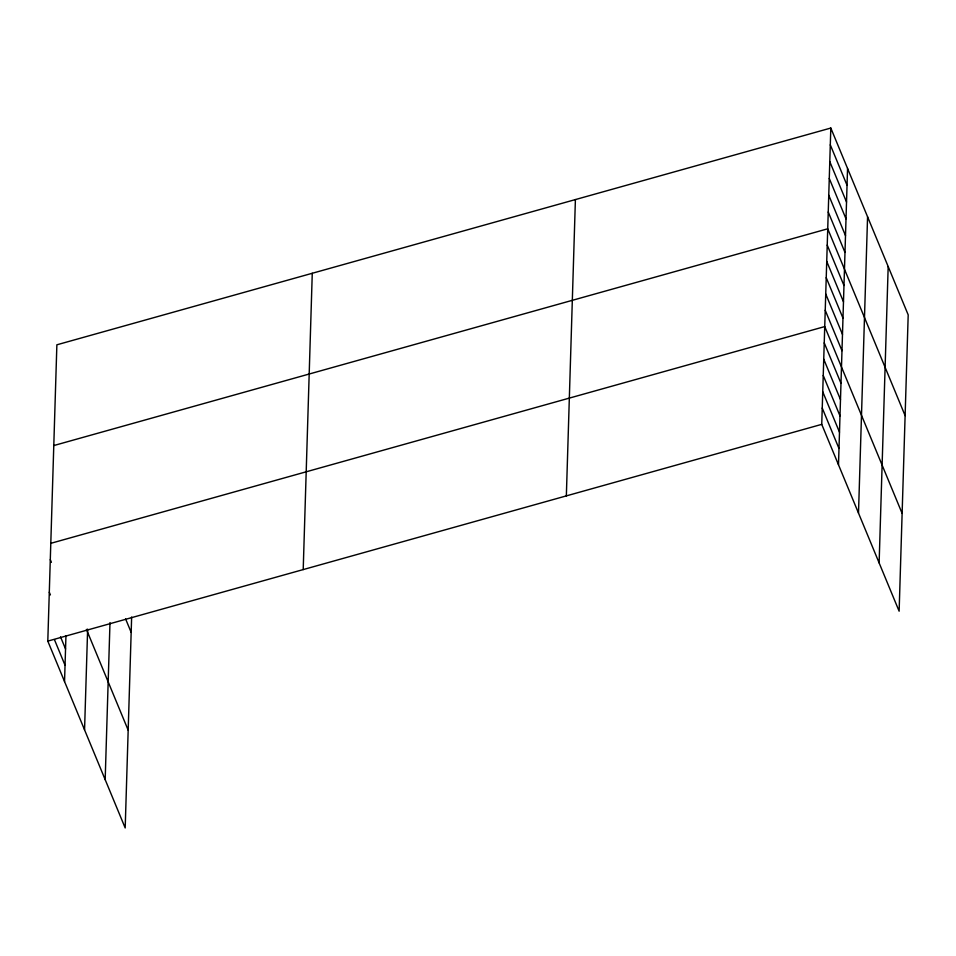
<?xml version="1.0" encoding="UTF-8"?>
<svg xmlns="http://www.w3.org/2000/svg" width="956" height="956" viewBox="0 0 956 956"><rect width="100%" height="100%" fill="white"/><g stroke="black" fill="none" stroke-linecap="round" stroke-linejoin="round"><path stroke-width="1.43" d="M131.641 616.99L125.188 827.956L47.8 641.118L56.87 344.805L830.812 128.044L908.2 314.882L899.13 611.195L821.742 424.356L830.812 128.044M64.542 681.544L65.952 635.62M84.558 729.858L87.641 629.108M105.172 779.642L109.988 622.595M303.207 569.585L312.265 273.273M566.346 495.889L575.404 199.577M838.496 464.783L847.554 168.471M858.5 513.109L867.57 216.785M879.126 562.881L888.184 266.569M53.787 445.556L827.729 228.795L905.117 415.633M50.788 543.331L824.741 326.582L902.129 513.408M47.8 641.118L821.742 424.356M830.298 144.834L847.04 185.261M829.784 161.624L846.526 202.051M829.27 178.425L846.012 218.852M828.756 195.215L845.498 235.642M828.243 212.005L844.985 252.432M827.227 245.095L843.981 285.521M826.725 261.382L843.479 301.821M826.235 277.682L842.977 318.109M825.733 293.982L842.475 334.409M825.231 310.282L841.985 350.709M824.239 342.869L840.981 383.296M823.737 359.169L840.479 399.596M823.236 375.469L839.989 415.896M822.746 391.769L839.488 432.196M822.244 408.069L838.986 448.495M125.618 618.962L131.175 632.382M86.434 629.395L128.176 730.169M50.298 559.63L51.409 562.331M49.294 592.23L50.417 594.919M60.515 636.827L65.546 648.957M54.444 639.648L65.044 665.245"/></g></svg>
